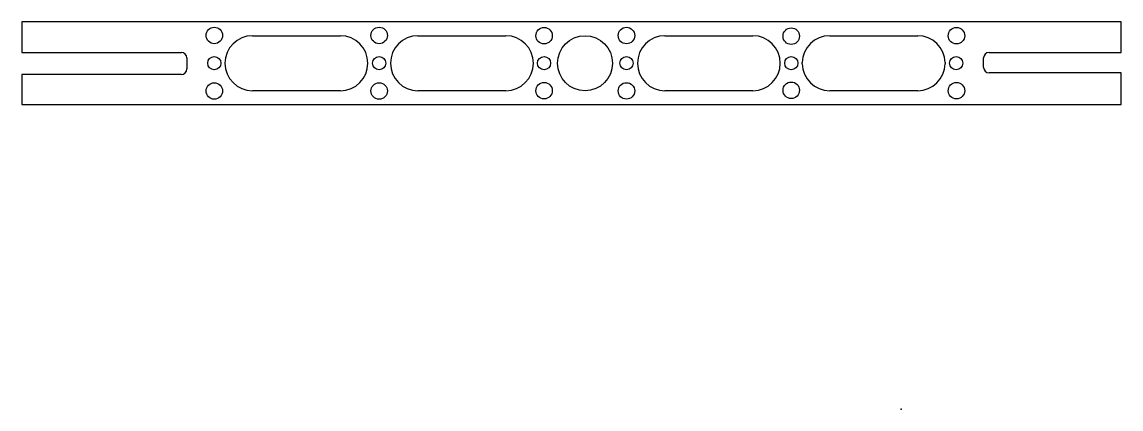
# Model space of a CAD drawing. Header units: centimetres. Extents: x -16 to 4, y 0 to 7.
import ezdxf

# ---------------------------------------------------------------- set-up
doc = ezdxf.new("R2010")
doc.units = ezdxf.units.CM
doc.header["$MEASUREMENT"] = 0
doc.layers.add('dxf v3_Sketch1', color=7, linetype='Continuous')

msp = doc.modelspace()

# ---------------------------------------------------------------- linework, layer by layer
at = {"layer": 'dxf v3_Sketch1'}
for p, q in [((4, 7.041), (-16, 7.041)), ((-16, 7.041), (-16, 6.486)), ((4, 6.486), (4, 7.041)), ((-11.806, 6.791), (-10.206, 6.791)), ((-8.794, 6.791), (-7.194, 6.791)), ((-4.3, 6.791), (-2.7, 6.791)), ((-1.3, 6.791), (0.3, 6.791)), ((-16, 6.486), (-13.1, 6.486)), ((1.6, 6.486), (4, 6.486)), ((-13, 6.386), (-13, 6.186)), ((-1.8, 6.301), (-1.8, 6.301)), ((-1.8, 6.281), (-1.8, 6.301)), ((-1.8, 6.281), (-1.8, 6.281)), ((0.8, 6.301), (0.8, 6.301)), ((0.8, 6.301), (0.8, 6.281)), ((0.8, 6.281), (0.8, 6.281)), ((1.5, 6.214), (1.5, 6.386)), ((-16, 6.086), (-16, 5.541)), ((-13.1, 6.086), (-16, 6.086)), ((4, 6.114), (1.6, 6.114)), ((4, 5.541), (4, 6.114)), ((-10.206, 5.791), (-11.806, 5.791)), ((-7.194, 5.791), (-8.794, 5.791)), ((-2.7, 5.791), (-4.3, 5.791)), ((0.3, 5.791), (-1.3, 5.791)), ((-16, 5.541), (4, 5.541))]:
    msp.add_line(p, q, dxfattribs=at)
for centre, radius in [((-12.5, 6.796), 0.15), ((-9.5, 6.796), 0.15), ((-6.499, 6.791), 0.15), ((-5, 6.795), 0.15), ((-2.001, 6.783), 0.15), ((1.006, 6.791), 0.15), ((-5.754, 6.291), 0.5), ((-12.5, 6.291), 0.12), ((-9.5, 6.291), 0.12), ((-6.5, 6.291), 0.12), ((-5, 6.291), 0.12), ((-2, 6.291), 0.12), ((1, 6.291), 0.12), ((-12.5, 5.786), 0.15), ((-9.5, 5.786), 0.15), ((-6.499, 5.791), 0.15), ((-5, 5.787), 0.15), ((-2.001, 5.799), 0.15), ((1.006, 5.791), 0.15)]:
    msp.add_circle(centre, radius, dxfattribs=at)
for centre, radius, start, end in [((-11.806, 6.291), 0.5, 90, 270), ((-10.206, 6.291), 0.5, 270, 90), ((-8.794, 6.291), 0.5, 90, 270), ((-7.194, 6.291), 0.5, 270, 90), ((-4.3, 6.291), 0.5, 90, 270), ((-2.7, 6.291), 0.5, 270, 90), ((-1.3, 6.291), 0.5, 90, 178.854), ((0.3, 6.291), 0.5, 1.146, 90), ((-13.1, 6.386), 0.1, 0, 90), ((1.6, 6.386), 0.1, 90, 180), ((-1.3, 6.291), 0.5, 181.146, 270), ((0.3, 6.291), 0.5, 270, 358.854), ((1.6, 6.214), 0.1, 180, 270), ((-13.1, 6.186), 0.1, 270, 0)]:
    msp.add_arc(centre, radius, start, end, dxfattribs=at)
msp.add_point((0, 0), dxfattribs=at)

doc.saveas('drawing.dxf')
